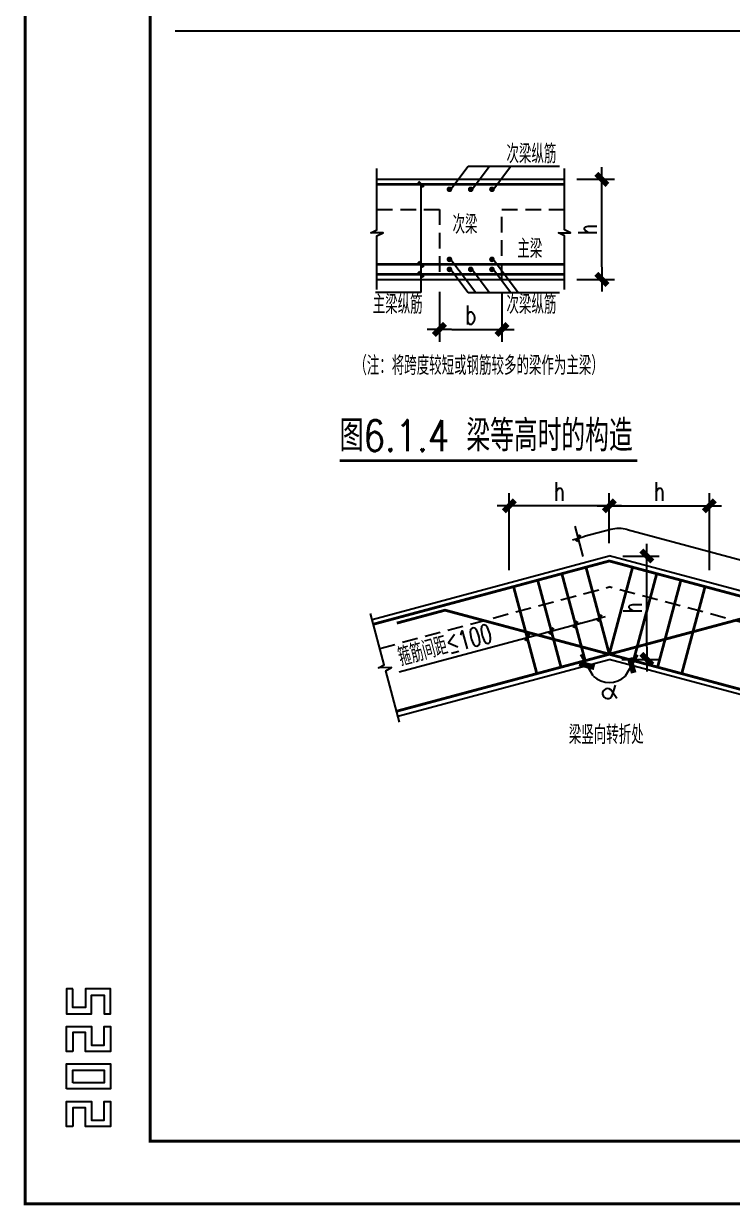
# Model space of a CAD drawing. Extents: x 497777 to 784122, y -229332 to 980813.
# Drawn here: x 497777 to 509116, y 621370 to 640267 of the extents above; entities that cross this region are included whole.
import ezdxf
from ezdxf.enums import TextEntityAlignment as Align

# ---------------------------------------------------------------- set-up
doc = ezdxf.new("R2010")
doc.units = 0
doc.header["$LTSCALE"] = 1000
doc.header["$MEASUREMENT"] = 0
doc.linetypes.add('HIDDEN', pattern=[0.375, 0.25, -0.125])
for name, color, linetype in [('0-cxFrame', 155, 'Continuous'), ('S-DIM', 81, 'Continuous'), ('S-DONUT', 11, 'Continuous'), ('S-GJ', 6, 'Continuous'), ('S-SGJ', 21, 'Continuous'), ('S-SHAPE', 51, 'Continuous'), ('S-SHAPE1', 165, 'Continuous'), ('S-SHAPE2', 165, 'HIDDEN'), ('S-TEXT', 211, 'Continuous'), ('S-TK', 165, 'Continuous')]:
    doc.layers.add(name, color=color, linetype=linetype)
doc.styles.add('cx_tuqian1', font='')
doc.styles.add('SS1', font='tj-romans1.shx', dxfattribs={"width": 0.7, "bigfont": 'tj-hztxt1.shx'})
doc.styles.add('黑体', font='simhei.ttf', dxfattribs={"height": 12})
doc.styles.get('cx_tuqian1').set_extended_font_data('SimSun')
doc.dimstyles.new('S-25-100A', dxfattribs={"dimscale": 100, "dimtxt": 3, "dimasz": 2, "dimexe": 2, "dimexo": 2, "dimgap": 0.8, "dimtad": 1, "dimdec": 0, "dimlfac": 0.25, "dimzin": 0, "dimdsep": 46, "dimtxsty": 'SS1', "dimblk1": 'TT', "dimblk2": 'TT', "dimsah": 1, "dimcen": 1, "dimclrd": 256, "dimclre": 256, "dimclrt": 256, "dimadec": 0, "dimazin": 0, "dimtfac": 1, "dimtdec": 0, "dimtix": 1, "dimtmove": 2, "dimatfit": 0, "dimldrblk": 'TT', "dimfxl": 2, "dimtolj": 1, "dimtzin": 0, "dimarcsym": 0})

# ---------------------------------------------------------------- blocks, each defined once
blk = doc.blocks.new('TT')
blk.add_line((-0.969, 0), (0.969, 0))
at = {"const_width": 0.45}
blk.add_lwpolyline([(-0.442, -0.442), (0.442, 0.442)], dxfattribs=at)
blk = doc.blocks.new('*D9')
at = {"layer": 'Defpoints', "color": 0, "transparency": 16777216}
for p in [(506429, 637777), (507029, 637777), (506429, 636177)]:
    blk.add_point(p, dxfattribs=at)
at = {"layer": 'S-DIM', "lineweight": -2, "transparency": 16777216}
for p, q in [((506629, 637777), (507229, 637777)), ((507029, 636377), (507029, 637577)), ((506629, 636177), (507229, 636177))]:
    blk.add_line(p, q, dxfattribs=at)
at = {"layer": 'S-DIM', "lineweight": -2, "transparency": 16777216, "xscale": 200, "yscale": 200, "zscale": 200}
for p, rotation in [((507029, 637777), 90), ((507029, 636177), 270)]:
    blk.add_blockref('TT', p, dxfattribs=dict(at, rotation=rotation))
at = {"layer": 'S-DIM', "transparency": 16777216, "insert": (506799, 636977), "char_height": 300, "attachment_point": 5, "rotation": 90, "style": 'SS1'}
blk.add_mtext('\\A1;h', dxfattribs=at)
blk = doc.blocks.new('*D10')
at = {"layer": 'Defpoints', "color": 0, "transparency": 16777216}
for p in [(504429, 636177), (505429, 636177), (505429, 635377)]:
    blk.add_point(p, dxfattribs=at)
at = {"layer": 'S-DIM', "lineweight": -2, "transparency": 16777216}
for p, q in [((504429, 635977), (504429, 635177)), ((505429, 635977), (505429, 635177)), ((504629, 635377), (505229, 635377))]:
    blk.add_line(p, q, dxfattribs=at)
at = {"layer": 'S-DIM', "lineweight": -2, "transparency": 16777216, "xscale": 200, "yscale": 200, "zscale": 200, "rotation": 180}
blk.add_blockref('TT', (504429, 635377), dxfattribs=at)
at = {"layer": 'S-DIM', "lineweight": -2, "transparency": 16777216, "xscale": 200, "yscale": 200, "zscale": 200}
blk.add_blockref('TT', (505429, 635377), dxfattribs=at)
at = {"layer": 'S-DIM', "transparency": 16777216, "insert": (504929, 635607), "char_height": 300, "attachment_point": 5, "style": 'SS1'}
blk.add_mtext('\\A1;b', dxfattribs=at)
blk = doc.blocks.new('*D53')
at = {"layer": 'Defpoints', "color": 0, "transparency": 16777216}
for p in [(505547, 632557), (507147, 631757), (505547, 631328)]:
    blk.add_point(p, dxfattribs=at)
at = {"layer": 'S-DIM', "lineweight": -2, "transparency": 16777216}
for p, q in [((505547, 631528), (505547, 632757)), ((507147, 631957), (507147, 632757)), ((506947, 632557), (505747, 632557))]:
    blk.add_line(p, q, dxfattribs=at)
at = {"layer": 'S-DIM', "lineweight": -2, "transparency": 16777216, "xscale": 200, "yscale": 200, "zscale": 200, "rotation": 180}
blk.add_blockref('TT', (505547, 632557), dxfattribs=at)
at = {"layer": 'S-DIM', "lineweight": -2, "transparency": 16777216, "xscale": 200, "yscale": 200, "zscale": 200}
blk.add_blockref('TT', (507147, 632557), dxfattribs=at)
at = {"layer": 'S-DIM', "transparency": 16777216, "insert": (506347, 632787), "char_height": 300, "attachment_point": 5, "style": 'SS1'}
blk.add_mtext('\\A1;h', dxfattribs=at)
blk = doc.blocks.new('*D54')
at = {"layer": 'Defpoints', "color": 0, "transparency": 16777216}
for p in [(508747, 632557), (507147, 631757), (508747, 631328)]:
    blk.add_point(p, dxfattribs=at)
at = {"layer": 'S-DIM', "lineweight": -2, "transparency": 16777216}
for p, q in [((507147, 631957), (507147, 632757)), ((508747, 631528), (508747, 632757)), ((507347, 632557), (508547, 632557))]:
    blk.add_line(p, q, dxfattribs=at)
at = {"layer": 'S-DIM', "lineweight": -2, "transparency": 16777216, "xscale": 200, "yscale": 200, "zscale": 200, "rotation": 180}
blk.add_blockref('TT', (507147, 632557), dxfattribs=at)
at = {"layer": 'S-DIM', "lineweight": -2, "transparency": 16777216, "xscale": 200, "yscale": 200, "zscale": 200}
blk.add_blockref('TT', (508747, 632557), dxfattribs=at)
at = {"layer": 'S-DIM', "transparency": 16777216, "insert": (507947, 632787), "char_height": 300, "attachment_point": 5, "style": 'SS1'}
blk.add_mtext('\\A1;h', dxfattribs=at)
blk = doc.blocks.new('*D55')
at = {"layer": 'Defpoints', "color": 0, "transparency": 16777216}
for p in [(507147, 630101), (507147, 630101), (507304, 629764), (503766, 629195), (510527, 629195)]:
    blk.add_point(p, dxfattribs=at)
at = {"layer": 'S-DIM', "lineweight": -2, "transparency": 16777216}
blk.add_arc((507147, 630101), 371, 226.2517, 313.7483, dxfattribs=at)
at = {"layer": 'S-DIM', "lineweight": -2, "transparency": 16777216, "xscale": 200, "yscale": 200, "zscale": 200}
for p, rotation in [((506788, 630005), 120.6258737313565), ((507505, 630005), 59.37412626863971)]:
    blk.add_blockref('TT', p, dxfattribs=dict(at, rotation=rotation))
blk = doc.blocks.new('*D58')
at = {"layer": 'Defpoints', "color": 0, "transparency": 16777216}
for p in [(507161, 631753), (507747, 631753), (507147, 630101)]:
    blk.add_point(p, dxfattribs=at)
at = {"layer": 'S-DIM', "lineweight": -2, "transparency": 16777216}
for p, q in [((507361, 631753), (507947, 631753)), ((507747, 630301), (507747, 631553)), ((507347, 630101), (507947, 630101))]:
    blk.add_line(p, q, dxfattribs=at)
at = {"layer": 'S-DIM', "lineweight": -2, "transparency": 16777216, "xscale": 200, "yscale": 200, "zscale": 200}
for p, rotation in [((507747, 631753), 90), ((507747, 630101), 270)]:
    blk.add_blockref('TT', p, dxfattribs=dict(at, rotation=rotation))
at = {"layer": 'S-DIM', "transparency": 16777216, "insert": (507517, 630927), "char_height": 300, "attachment_point": 5, "rotation": 90, "style": 'SS1'}
blk.add_mtext('\\A1;h', dxfattribs=at)
blk = doc.blocks.new('TK22.A1 L(Dragon)')
at = {"layer": '0-cxFrame', "color": 7, "const_width": 0.5}
blk.add_lwpolyline([(0, 0), (-841, 0), (-841, 594), (0, 594)], close=True, dxfattribs=at)
at = {"layer": '0-cxFrame', "const_width": 0.5}
blk.add_lwpolyline([(-80, 10), (-821, 10), (-821, 584), (-80, 584)], close=True, dxfattribs=at)
at = {"layer": 'Defpoints', "color": 2}
for points in [[(-833.37, 34.37), (-834.37, 34.37), (-834.37, 30.37), (-830.37, 30.37), (-830.37, 33.37), (-828.37, 33.37), (-828.37, 30.37), (-827.37, 30.37), (-827.37, 34.37), (-831.37, 34.37), (-831.37, 31.37), (-833.37, 31.37), (-833.37, 34.37)], [(-833.37, 24.37), (-834.37, 24.37), (-834.37, 28.37), (-830.37, 28.37), (-830.37, 25.37), (-828.37, 25.37), (-828.37, 28.37), (-827.37, 28.37), (-827.37, 24.37), (-831.37, 24.37), (-831.37, 27.37), (-833.37, 27.37), (-833.37, 24.37)], [(-833.37, 12.37), (-834.37, 12.37), (-834.37, 16.37), (-830.37, 16.37), (-830.37, 13.37), (-828.37, 13.37), (-828.37, 16.37), (-827.37, 16.37), (-827.37, 12.37), (-831.37, 12.37), (-831.37, 15.37), (-833.37, 15.37), (-833.37, 12.37)]]:
    blk.add_lwpolyline(points, dxfattribs=at)
for points in [[(-834.37, 18.37), (-834.37, 22.37), (-827.37, 22.37), (-827.37, 18.37)], [(-833.37, 19.37), (-833.37, 21.37), (-828.37, 21.37), (-828.37, 19.37)]]:
    blk.add_lwpolyline(points, close=True, dxfattribs=at)
at = {"style": '黑体', "flags": 4}
blk.add_attdef('图幅', text='', height=3.3, dxfattribs=at).set_placement((-40, 3), align=Align.RIGHT)
at = {"layer": 'Defpoints', "color": 6, "flags": 4}
for tag, height, style, p in [('tufu', 3.3, '黑体', (-12, 12)), ('dwfname', 4, 'cx_tuqian1', (-80, 3))]:
    blk.add_attdef(tag, text='', height=height, dxfattribs=dict(at, style=style)).set_placement(p, align=Align.RIGHT)

msp = doc.modelspace()

# ---------------------------------------------------------------- linework, layer by layer
at = {"layer": 'S-DIM'}
for p, q in [((506727.3, 631748.3), (506597.9, 632231.2)), ((507171.8, 632177.9), (506743.3, 632063.1)), ((507430.6, 632177.9), (510615.7, 631324.5))]:
    msp.add_line(p, q, dxfattribs=at)
msp.add_lwpolyline([(507267.2, 629473.5), (507187.7, 629593.5, 5.0273395), (507195.7, 629532.8), (507247.9, 629688.5)], format="xyb", dxfattribs=at)
msp.add_arc((507301.2, 631695), 500, 75, 105, dxfattribs=at)
at = {"layer": 'S-DONUT', "const_width": 45}
for points in [[(504589.3, 637639.7, -1), (504589.3, 637594.7, -1)], [(504929.3, 637639.7, -1), (504929.3, 637594.7, -1)], [(505269.3, 637639.7, 1), (505269.3, 637594.7, 1)], [(504589.3, 636474.7, 1), (504589.3, 636519.7, 1)], [(505269.3, 636474.7, -1), (505269.3, 636519.7, -1)], [(504589.3, 636314.7, 1), (504589.3, 636359.7, 1)], [(504929.3, 636314.7, 1), (504929.3, 636359.7, 1)], [(505269.3, 636314.7, -1), (505269.3, 636359.7, -1)]]:
    msp.add_lwpolyline(points, format="xyb", close=True, dxfattribs=at)
at = {"layer": 'S-GJ', "const_width": 45}
for points in [[(503429.3, 637697.2), (506429.3, 637697.2)], [(503429.3, 636417.2), (506429.3, 636417.2)], [(503429.3, 636257.2), (506429.3, 636257.2)], [(503372.5, 630663), (507146.6, 631674.3), (510920.8, 630663)], [(507146.6, 630183.5), (506773.9, 631574.4)], [(507146.6, 630183.5), (507519.3, 631574.4)], [(506373.9, 629976.4), (506001.2, 631367.3)], [(506760.3, 630079.9), (506387.6, 631470.9)], [(507533, 630079.9), (507905.7, 631470.9)], [(507919.4, 629976.4), (508292.1, 631367.3)], [(505987.5, 629872.9), (505614.8, 631263.8)], [(508305.7, 629872.9), (508678.4, 631263.8)]]:
    msp.add_lwpolyline(points, dxfattribs=at)
at = {"layer": 'S-GJ'}
for points in [[(503745.2, 629272, 45, 45, 0), (509774, 630887.4, 45, 45, 0), (510546.7, 630680.4, 45, 45, 0)], [(510548.1, 629272, 45, 45, 0), (504519.3, 630887.4, 45, 45, 0), (503746.6, 630680.4, 45, 45, 0)]]:
    msp.add_lwpolyline(points, format="xyseb", dxfattribs=at)
at = {"layer": 'S-SGJ'}
for p, q in [((504611.5, 637620.7), (504889.2, 637986.6)), ((504889.2, 637986.6), (506351.4, 637986.6)), ((504951.5, 637620.7), (505229.2, 637986.6)), ((505291.5, 637620.7), (505569.2, 637986.6)), ((504134, 637697.2), (504134, 635967.9)), ((504611.5, 636493.8), (505010.6, 635967.9)), ((505291.5, 636493.8), (505690.6, 635967.9)), ((504611.5, 636333.8), (504889.2, 635967.9)), ((504951.5, 636333.8), (505229.2, 635967.9)), ((505291.5, 636333.8), (505569.2, 635967.9)), ((504134, 635967.9), (503406.3, 635967.9)), ((504889.2, 635967.9), (506351.4, 635967.9)), ((503786.4, 629902.9), (506991.7, 630761.8))]:
    msp.add_line(p, q, dxfattribs=at)
at = {"layer": 'S-SHAPE'}
for p, q in [((503429.3, 637777.2), (506429.3, 637777.2)), ((503429.3, 636177.2), (504429.3, 636177.2)), ((504429.3, 636177.2), (505429.3, 636177.2)), ((505429.3, 636177.2), (506429.3, 636177.2)), ((503351.8, 630740.2), (507146.6, 631757.1)), ((510941.5, 630740.2), (507146.6, 631757.1)), ((505286.5, 631175.8), (507146.6, 631674.3)), ((509006.8, 631175.8), (507146.6, 631674.3)), ((503765.9, 629194.8), (507146.6, 630100.6)), ((510527.4, 629194.8), (507146.6, 630100.6))]:
    msp.add_line(p, q, dxfattribs=at)
at = {"layer": 'S-SHAPE1'}
for points in [[(503429.3, 636013.9), (503429.3, 636872.4), (503526.9, 636920.9), (503331.6, 636920.9), (503429.3, 636969.4), (503429.3, 637948)], [(506429.3, 636013.9), (506429.3, 636872.4), (506331.6, 636920.9), (506526.9, 636920.9), (506429.3, 636969.4), (506429.3, 637948)], [(503791.8, 629098.2), (503571.8, 629919.2), (503661.9, 629969.2), (503455.8, 629965.8), (503545.9, 630015.8), (503325.9, 630836.8)]]:
    msp.add_lwpolyline(points, dxfattribs=at)
at = {"layer": 'S-SHAPE2'}
for p, q in [((503429.3, 637297.2), (504429.3, 637297.2)), ((504429.3, 637297.2), (504429.3, 636177.2)), ((505429.3, 636177.2), (505429.3, 637297.2)), ((505429.3, 637297.2), (506429.3, 637297.2)), ((503476, 630276.6), (507146.6, 631260.1)), ((510817.3, 630276.6), (507146.6, 631260.1))]:
    msp.add_line(p, q, dxfattribs=at)
at = {"layer": 'S-TEXT', "const_width": 45}
msp.add_lwpolyline([(502834.7, 633277.8), (507592.8, 633277.8)], dxfattribs=at)
at = {"layer": 'S-TK'}
msp.add_line((500201.7, 640149.3), (539751.7, 640149.3), dxfattribs=at)

# ---------------------------------------------------------------- block references
at = {"layer": '0-cxFrame', "xscale": 100, "yscale": 100, "zscale": 100}
msp.add_blockref('TK22.A1 L(Dragon)', (581901.7, 621395.1), dxfattribs=at)
at = {"layer": 'S-DIM', "xscale": 100, "yscale": 100, "zscale": 100, "rotation": 15.00000000127741}
msp.add_blockref('TT', (506649.7, 632038), dxfattribs=at)
at = {"layer": 'S-SGJ', "xscale": -100, "yscale": 100, "zscale": 100}
for p in [(504134, 637697.2), (504134, 636417.2), (504134, 636257.2)]:
    msp.add_blockref('TT', p, dxfattribs=at)
at = {"layer": 'S-SGJ', "xscale": 99.99999999999999, "yscale": 99.99999999999999, "zscale": 99.99999999999999, "rotation": 15}
for p in [(506991.7, 630761.8), (506218.9, 630554.7), (506605.3, 630658.3), (505832.6, 630451.2)]:
    msp.add_blockref('TT', p, dxfattribs=at)

# ---------------------------------------------------------------- texts
at = {"layer": 'S-SGJ', "style": 'SS1', "width": 0.7}
for s, p in [('次梁纵筋', (505502.3, 638033.6)), ('次梁', (504639.3, 636905.7)), ('主梁', (505675.3, 636517.3)), ('主梁纵筋', (503361.8, 635626.1)), ('次梁纵筋', (505502.3, 635626.1)), ('（注：将跨度较短或钢筋较多的梁作为主梁）', (503068, 634649.6)), ('梁竖向转折处', (506499.4, 628746.1))]:
    msp.add_text(s, height=300, dxfattribs=at).set_placement(p)
msp.add_text('箍筋间距\x9d100', height=300, rotation=15, dxfattribs=at).set_placement((503814, 629985.3))
at = {"layer": 'S-TEXT', "style": 'SS1', "width": 0.8}
msp.add_text('图6.1.4 梁等高时的构造', height=500, dxfattribs=at).set_placement((502834.7, 633427.8))

# ---------------------------------------------------------------- dimensions: what is measured, and where the dimension line sits
at = {"layer": 'S-DIM'}
for base, p1, p2, angle, picture, middle in [((507029.3, 637777.2), (506429.3, 636177.2), (506429.3, 637777.2), 90, '*D9', (506799.3, 636977.2)), ((508746.6, 632557.1), (507146.6, 631757.1), (508746.6, 631328.4), 180, '*D54', (507946.6, 632787.1)), ((507746.6, 631753.3), (507146.6, 630100.6), (507160.7, 631753.3), 90, '*D58', (507516.6, 630927))]:
    dim = msp.add_linear_dim(base=base, p1=p1, p2=p2, angle=angle, text='h', dimstyle='S-25-100A', dxfattribs=at)
    dim.commit()
    dim.dimension.update_dxf_attribs({"geometry": picture, "text_midpoint": middle})
for base, p1, p2, text, picture, middle in [((505429.3, 635377.2), (504429.3, 636177.2), (505429.3, 636177.2), 'b', '*D10', (504929.3, 635607.2)), ((505546.6, 632557.1), (507146.6, 631757.1), (505546.6, 631328.4), 'h', '*D53', (506346.6, 632787.1))]:
    dim = msp.add_linear_dim(base=base, p1=p1, p2=p2, text=text, dimstyle='S-25-100A', dxfattribs=at)
    dim.commit()
    dim.dimension.update_dxf_attribs({"geometry": picture, "text_midpoint": middle})
dim = msp.add_angular_dim_2l(base=(507303.5, 629764.2), line1=((510527.4, 629194.8), (507146.6, 630100.6)), line2=((503765.9, 629194.8), (507146.6, 630100.6)), text=' ', dimstyle='S-25-100A', dxfattribs=at)
dim.commit()
dim.dimension.update_dxf_attribs({"geometry": '*D55', "text_midpoint": (506989.7, 629764.2)})

doc.saveas('drawing.dxf')
